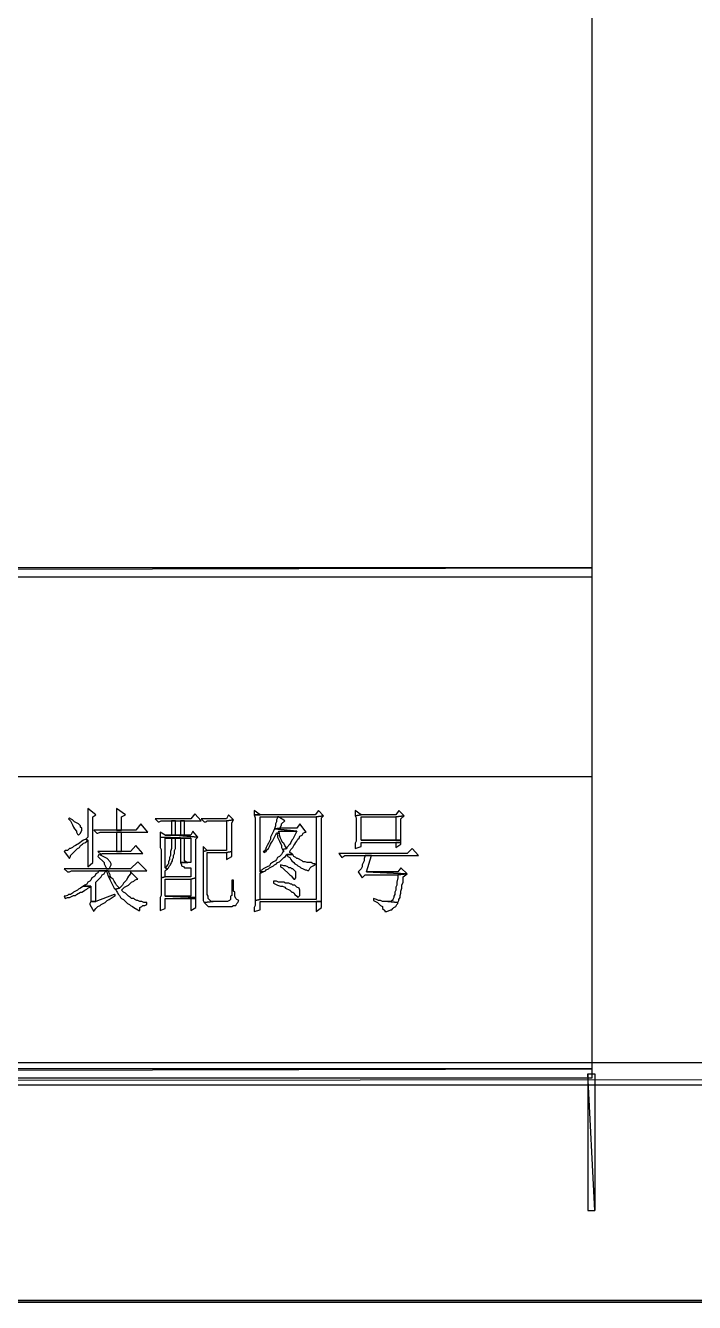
# Model space of a CAD drawing. Extents: x -15.4 to 0.8, y 0.3 to 11.8.
# Drawn here: x -11.621 to -11.075, y 0.567 to 1.61 of the extents above; entities that cross this region are included whole.
import ezdxf

# ---------------------------------------------------------------- set-up
doc = ezdxf.new("R2010")
doc.units = 0
doc.header["$MEASUREMENT"] = 0
doc.linetypes.add('AUSGEZOGEN', pattern=[0])
doc.layers.get('0').update_dxf_attribs({"linetype": 'AUSGEZOGEN'})

msp = doc.modelspace()

# ---------------------------------------------------------------- linework, layer by layer
for points in [[(-11.1588, 11.4361), (-11.1588, 0.7536)], [(-14.5088, 1.1669), (-14.5088, 1.1594), (-14.5088, 1.1594), (-11.1588, 1.1669), (-14.5088, 1.1669)], [(-14.5088, 1.1594), (-11.1588, 1.1669), (-11.1588, 1.1669), (-11.1588, 1.1594), (-14.5088, 1.1594)], [(-11.1588, 0.9961), (-14.5088, 0.9961)], [(-11.5704, 0.9702), (-11.5704, 0.9469), (-11.5704, 0.9469), (-11.5721, 0.9452), (-11.5721, 0.9452), (-11.5704, 0.9444), (-11.5704, 0.9444), (-11.5704, 0.9227), (-11.5704, 0.9227), (-11.5663, 0.9261), (-11.5663, 0.9261), (-11.5663, 0.9636), (-11.5663, 0.9636), (-11.5638, 0.9652), (-11.5704, 0.9702)], [(-11.5471, 0.9702), (-11.5471, 0.9527), (-11.5471, 0.9527), (-11.5429, 0.9527), (-11.5429, 0.9527), (-11.5429, 0.9636), (-11.5429, 0.9636), (-11.5396, 0.9652), (-11.5471, 0.9702)], [(-11.5854, 0.9627), (-11.5863, 0.9619), (-11.5863, 0.9619), (-11.5846, 0.9602), (-11.5846, 0.9602), (-11.5838, 0.9586), (-11.5838, 0.9586), (-11.5829, 0.9569), (-11.5829, 0.9569), (-11.5821, 0.9552), (-11.5821, 0.9552), (-11.5813, 0.9536), (-11.5813, 0.9536), (-11.5796, 0.9519), (-11.5796, 0.9519), (-11.5796, 0.9511), (-11.5796, 0.9511), (-11.5788, 0.9494), (-11.5788, 0.9494), (-11.5779, 0.9486), (-11.5779, 0.9486), (-11.5763, 0.9502), (-11.5763, 0.9502), (-11.5754, 0.9527), (-11.5754, 0.9527), (-11.5754, 0.9544), (-11.5754, 0.9544), (-11.5763, 0.9552), (-11.5763, 0.9552), (-11.5763, 0.9561), (-11.5763, 0.9561), (-11.5779, 0.9577), (-11.5779, 0.9577), (-11.5813, 0.9594), (-11.5813, 0.9594), (-11.5829, 0.9611), (-11.5829, 0.9611), (-11.5846, 0.9619), (-11.5854, 0.9627)], [(-11.4829, 0.9661), (-11.4863, 0.9619), (-11.4863, 0.9619), (-11.5154, 0.9619), (-11.5154, 0.9619), (-11.5129, 0.9594), (-11.5129, 0.9594), (-11.5121, 0.9594), (-11.5121, 0.9594), (-11.5104, 0.9602), (-11.5104, 0.9602), (-11.4779, 0.9602), (-11.4829, 0.9661)], [(-11.4988, 0.9602), (-11.5021, 0.9602), (-11.5021, 0.9602), (-11.5021, 0.9486), (-11.5021, 0.9486), (-11.5071, 0.9486), (-11.5071, 0.9486), (-11.4988, 0.9486), (-11.4988, 0.9602)], [(-11.4913, 0.9486), (-11.4913, 0.9602), (-11.4913, 0.9602), (-11.4946, 0.9602), (-11.4946, 0.9602), (-11.4946, 0.9486), (-11.4946, 0.9486), (-11.4913, 0.9486), (-11.4913, 0.9486)], [(-11.4554, 0.9652), (-11.4571, 0.9619), (-11.4571, 0.9619), (-11.4779, 0.9619), (-11.4779, 0.9619), (-11.4754, 0.9594), (-11.4754, 0.9594), (-11.4738, 0.9594), (-11.4738, 0.9594), (-11.4729, 0.9602), (-11.4729, 0.9602), (-11.4571, 0.9602), (-11.4571, 0.9602), (-11.4513, 0.9611), (-11.4554, 0.9652)], [(-11.4513, 0.9611), (-11.4571, 0.9602), (-11.4571, 0.9602), (-11.4571, 0.9361), (-11.4571, 0.9361), (-11.4729, 0.9361), (-11.4729, 0.9361), (-11.4763, 0.9352), (-11.4763, 0.9352), (-11.4763, 0.8952), (-11.4763, 0.8952), (-11.4754, 0.8936), (-11.4754, 0.8936), (-11.4679, 0.8944), (-11.4679, 0.8944), (-11.4696, 0.8944), (-11.4696, 0.8944), (-11.4721, 0.8969), (-11.4721, 0.8969), (-11.4721, 0.8986), (-11.4721, 0.8986), (-11.4729, 0.9002), (-11.4729, 0.9002), (-11.4729, 0.9344), (-11.4729, 0.9344), (-11.4571, 0.9344), (-11.4571, 0.9344), (-11.4529, 0.9352), (-11.4529, 0.9352), (-11.4529, 0.9586), (-11.4513, 0.9611)], [(-11.4346, 0.9686), (-11.4346, 0.9652), (-11.4346, 0.9652), (-11.4296, 0.9652), (-11.4346, 0.9686)], [(-11.3821, 0.9686), (-11.3846, 0.9652), (-11.3846, 0.9652), (-11.4346, 0.9652), (-11.4346, 0.9652), (-11.4338, 0.9627), (-11.4338, 0.9627), (-11.4338, 0.8952), (-11.4338, 0.8952), (-11.4296, 0.8961), (-11.4296, 0.8961), (-11.4296, 0.9177), (-11.4296, 0.9177), (-11.4288, 0.9177), (-11.4288, 0.9177), (-11.4271, 0.9186), (-11.4271, 0.9186), (-11.4296, 0.9186), (-11.4296, 0.9186), (-11.4296, 0.9636), (-11.4296, 0.9636), (-11.3838, 0.9636), (-11.3838, 0.9636), (-11.3779, 0.9644), (-11.3821, 0.9686)], [(-11.3779, 0.9644), (-11.3838, 0.9636), (-11.3838, 0.9636), (-11.3838, 0.8961), (-11.3838, 0.8961), (-11.4296, 0.8961), (-11.4296, 0.8961), (-11.4338, 0.8952), (-11.4338, 0.8952), (-11.4338, 0.8911), (-11.4338, 0.8911), (-11.4346, 0.8894), (-11.4346, 0.8894), (-11.4346, 0.8861), (-11.4346, 0.8861), (-11.4296, 0.8877), (-11.4296, 0.8877), (-11.4296, 0.8944), (-11.4296, 0.8944), (-11.3796, 0.8944), (-11.3796, 0.8944), (-11.3796, 0.9627), (-11.3779, 0.9644)], [(-11.4146, 0.9636), (-11.4154, 0.9636), (-11.4154, 0.9636), (-11.4154, 0.9627), (-11.4154, 0.9627), (-11.4163, 0.9611), (-11.4163, 0.9611), (-11.4163, 0.9594), (-11.4163, 0.9594), (-11.4171, 0.9577), (-11.4171, 0.9577), (-11.4171, 0.9561), (-11.4171, 0.9561), (-11.4179, 0.9536), (-11.4179, 0.9536), (-11.4138, 0.9544), (-11.4138, 0.9544), (-11.4129, 0.9552), (-11.4129, 0.9552), (-11.4121, 0.9569), (-11.4121, 0.9569), (-11.4121, 0.9577), (-11.4121, 0.9577), (-11.4096, 0.9602), (-11.4146, 0.9636)], [(-11.3521, 0.9686), (-11.3521, 0.9644), (-11.3521, 0.9644), (-11.3471, 0.9652), (-11.3521, 0.9686)], [(-11.3163, 0.9686), (-11.3188, 0.9652), (-11.3188, 0.9652), (-11.3471, 0.9652), (-11.3471, 0.9652), (-11.3521, 0.9644), (-11.3521, 0.9644), (-11.3513, 0.9627), (-11.3513, 0.9627), (-11.3513, 0.9436), (-11.3513, 0.9436), (-11.3521, 0.9419), (-11.3521, 0.9419), (-11.3521, 0.9377), (-11.3521, 0.9377), (-11.3471, 0.9394), (-11.3471, 0.9394), (-11.3471, 0.9427), (-11.3471, 0.9427), (-11.3146, 0.9427), (-11.3146, 0.9427), (-11.3146, 0.9444), (-11.3146, 0.9444), (-11.3471, 0.9444), (-11.3471, 0.9444), (-11.3471, 0.9636), (-11.3471, 0.9636), (-11.3188, 0.9636), (-11.3188, 0.9636), (-11.3121, 0.9644), (-11.3163, 0.9686)], [(-11.3121, 0.9644), (-11.3188, 0.9636), (-11.3188, 0.9636), (-11.3188, 0.9444), (-11.3188, 0.9444), (-11.3471, 0.9444), (-11.3471, 0.9444), (-11.3146, 0.9444), (-11.3146, 0.9444), (-11.3146, 0.9619), (-11.3121, 0.9644)], [(-11.5271, 0.9577), (-11.5313, 0.9527), (-11.5313, 0.9527), (-11.5654, 0.9527), (-11.5654, 0.9527), (-11.5629, 0.9502), (-11.5629, 0.9502), (-11.5621, 0.9502), (-11.5621, 0.9502), (-11.5604, 0.9511), (-11.5604, 0.9511), (-11.5213, 0.9511), (-11.5271, 0.9577)], [(-11.5429, 0.9352), (-11.5429, 0.9511), (-11.5429, 0.9511), (-11.5471, 0.9511), (-11.5471, 0.9511), (-11.5471, 0.9352), (-11.5471, 0.9352), (-11.5429, 0.9352), (-11.5429, 0.9352)], [(-11.5113, 0.9511), (-11.5113, 0.9469), (-11.5113, 0.9469), (-11.4863, 0.9461), (-11.4863, 0.9461), (-11.4863, 0.9261), (-11.4863, 0.9261), (-11.4946, 0.9261), (-11.4946, 0.9261), (-11.4938, 0.9244), (-11.4938, 0.9244), (-11.4938, 0.9236), (-11.4938, 0.9236), (-11.4921, 0.9227), (-11.4921, 0.9227), (-11.4913, 0.9219), (-11.4913, 0.9219), (-11.4863, 0.9219), (-11.4863, 0.9219), (-11.4863, 0.9144), (-11.4863, 0.9144), (-11.5071, 0.9144), (-11.5071, 0.9144), (-11.5104, 0.9136), (-11.5104, 0.9136), (-11.5104, 0.8994), (-11.5104, 0.8994), (-11.5113, 0.8977), (-11.5113, 0.8977), (-11.5113, 0.8869), (-11.5113, 0.8869), (-11.5071, 0.8886), (-11.5071, 0.8886), (-11.5071, 0.8969), (-11.5071, 0.8969), (-11.4821, 0.8969), (-11.4821, 0.8969), (-11.4821, 0.8977), (-11.4821, 0.8977), (-11.5071, 0.8986), (-11.5071, 0.8986), (-11.5071, 0.9127), (-11.5071, 0.9127), (-11.4863, 0.9127), (-11.4863, 0.9127), (-11.4821, 0.9136), (-11.4821, 0.9136), (-11.4821, 0.9452), (-11.4821, 0.9452), (-11.4804, 0.9469), (-11.4804, 0.9469), (-11.4988, 0.9486), (-11.4988, 0.9486), (-11.5071, 0.9486), (-11.5113, 0.9511)], [(-11.4846, 0.9519), (-11.4863, 0.9486), (-11.4863, 0.9486), (-11.4988, 0.9486), (-11.4988, 0.9486), (-11.4804, 0.9469), (-11.4846, 0.9519)], [(-11.3971, 0.9577), (-11.3996, 0.9544), (-11.3996, 0.9544), (-11.4138, 0.9544), (-11.4138, 0.9544), (-11.4179, 0.9536), (-11.4179, 0.9536), (-11.3996, 0.9519), (-11.3996, 0.9519), (-11.4004, 0.9502), (-11.4004, 0.9502), (-11.4013, 0.9486), (-11.4013, 0.9486), (-11.4021, 0.9469), (-11.4021, 0.9469), (-11.4029, 0.9452), (-11.4029, 0.9452), (-11.4038, 0.9444), (-11.4038, 0.9444), (-11.4046, 0.9427), (-11.4046, 0.9427), (-11.4054, 0.9411), (-11.4054, 0.9411), (-11.4079, 0.9386), (-11.4079, 0.9386), (-11.4079, 0.9377), (-11.4079, 0.9377), (-11.4113, 0.9369), (-11.4113, 0.9369), (-11.4104, 0.9352), (-11.4104, 0.9352), (-11.4113, 0.9344), (-11.4113, 0.9344), (-11.4121, 0.9327), (-11.4121, 0.9327), (-11.4138, 0.9311), (-11.4138, 0.9311), (-11.4154, 0.9302), (-11.4154, 0.9302), (-11.4163, 0.9286), (-11.4163, 0.9286), (-11.4171, 0.9277), (-11.4171, 0.9277), (-11.4188, 0.9269), (-11.4188, 0.9269), (-11.4196, 0.9261), (-11.4196, 0.9261), (-11.4213, 0.9252), (-11.4213, 0.9252), (-11.4221, 0.9236), (-11.4221, 0.9236), (-11.4238, 0.9227), (-11.4238, 0.9227), (-11.4271, 0.9211), (-11.4271, 0.9211), (-11.4279, 0.9202), (-11.4279, 0.9202), (-11.4296, 0.9194), (-11.4296, 0.9194), (-11.4296, 0.9186), (-11.4296, 0.9186), (-11.4271, 0.9186), (-11.4271, 0.9186), (-11.4254, 0.9194), (-11.4254, 0.9194), (-11.4246, 0.9202), (-11.4246, 0.9202), (-11.4229, 0.9211), (-11.4229, 0.9211), (-11.4221, 0.9219), (-11.4221, 0.9219), (-11.4204, 0.9227), (-11.4204, 0.9227), (-11.4188, 0.9236), (-11.4188, 0.9236), (-11.4179, 0.9244), (-11.4179, 0.9244), (-11.4163, 0.9252), (-11.4163, 0.9252), (-11.4154, 0.9261), (-11.4154, 0.9261), (-11.4138, 0.9269), (-11.4138, 0.9269), (-11.4104, 0.9302), (-11.4104, 0.9302), (-11.4088, 0.9311), (-11.4088, 0.9311), (-11.4079, 0.9327), (-11.4079, 0.9327), (-11.4029, 0.9327), (-11.4029, 0.9327), (-11.4038, 0.9336), (-11.4038, 0.9336), (-11.4054, 0.9344), (-11.4054, 0.9344), (-11.4054, 0.9352), (-11.4054, 0.9352), (-11.4046, 0.9369), (-11.4046, 0.9369), (-11.4029, 0.9386), (-11.4029, 0.9386), (-11.4021, 0.9402), (-11.4021, 0.9402), (-11.4013, 0.9411), (-11.4013, 0.9411), (-11.4004, 0.9427), (-11.4004, 0.9427), (-11.3996, 0.9436), (-11.3996, 0.9436), (-11.3988, 0.9452), (-11.3988, 0.9452), (-11.3979, 0.9461), (-11.3979, 0.9461), (-11.3971, 0.9477), (-11.3971, 0.9477), (-11.3954, 0.9486), (-11.3954, 0.9486), (-11.3946, 0.9502), (-11.3946, 0.9502), (-11.3929, 0.9511), (-11.3929, 0.9511), (-11.3921, 0.9511), (-11.3971, 0.9577)], [(-11.4179, 0.9536), (-11.4188, 0.9519), (-11.4188, 0.9519), (-11.4196, 0.9502), (-11.4196, 0.9502), (-11.4204, 0.9486), (-11.4204, 0.9486), (-11.4213, 0.9469), (-11.4213, 0.9469), (-11.4213, 0.9452), (-11.4213, 0.9452), (-11.4221, 0.9436), (-11.4221, 0.9436), (-11.4229, 0.9419), (-11.4229, 0.9419), (-11.4238, 0.9402), (-11.4238, 0.9402), (-11.4246, 0.9386), (-11.4246, 0.9386), (-11.4254, 0.9369), (-11.4254, 0.9369), (-11.4263, 0.9352), (-11.4263, 0.9352), (-11.4271, 0.9352), (-11.4271, 0.9352), (-11.4263, 0.9344), (-11.4263, 0.9344), (-11.4246, 0.9352), (-11.4246, 0.9352), (-11.4238, 0.9369), (-11.4238, 0.9369), (-11.4229, 0.9377), (-11.4229, 0.9377), (-11.4221, 0.9394), (-11.4221, 0.9394), (-11.4213, 0.9411), (-11.4213, 0.9411), (-11.4204, 0.9427), (-11.4204, 0.9427), (-11.4196, 0.9436), (-11.4196, 0.9436), (-11.4188, 0.9452), (-11.4188, 0.9452), (-11.4179, 0.9469), (-11.4179, 0.9469), (-11.4171, 0.9486), (-11.4171, 0.9486), (-11.4163, 0.9502), (-11.4163, 0.9502), (-11.4138, 0.9502), (-11.4138, 0.9502), (-11.4146, 0.9519), (-11.4146, 0.9519), (-11.3996, 0.9519), (-11.4179, 0.9536)], [(-11.4138, 0.9502), (-11.4163, 0.9502), (-11.4163, 0.9502), (-11.4154, 0.9486), (-11.4154, 0.9486), (-11.4154, 0.9469), (-11.4154, 0.9469), (-11.4146, 0.9452), (-11.4146, 0.9452), (-11.4138, 0.9436), (-11.4138, 0.9436), (-11.4121, 0.9402), (-11.4121, 0.9402), (-11.4121, 0.9386), (-11.4121, 0.9386), (-11.4113, 0.9369), (-11.4113, 0.9369), (-11.4079, 0.9377), (-11.4079, 0.9377), (-11.4088, 0.9394), (-11.4088, 0.9394), (-11.4096, 0.9402), (-11.4096, 0.9402), (-11.4104, 0.9419), (-11.4104, 0.9419), (-11.4113, 0.9427), (-11.4113, 0.9427), (-11.4121, 0.9444), (-11.4121, 0.9444), (-11.4129, 0.9461), (-11.4129, 0.9461), (-11.4138, 0.9486), (-11.4138, 0.9502)], [(-11.5721, 0.9452), (-11.5738, 0.9444), (-11.5738, 0.9444), (-11.5754, 0.9436), (-11.5754, 0.9436), (-11.5771, 0.9419), (-11.5771, 0.9419), (-11.5804, 0.9402), (-11.5804, 0.9402), (-11.5821, 0.9394), (-11.5821, 0.9394), (-11.5829, 0.9386), (-11.5829, 0.9386), (-11.5846, 0.9377), (-11.5846, 0.9377), (-11.5854, 0.9377), (-11.5854, 0.9377), (-11.5863, 0.9369), (-11.5863, 0.9369), (-11.5871, 0.9361), (-11.5871, 0.9361), (-11.5888, 0.9361), (-11.5888, 0.9361), (-11.5896, 0.9352), (-11.5896, 0.9352), (-11.5854, 0.9294), (-11.5854, 0.9294), (-11.5846, 0.9311), (-11.5846, 0.9311), (-11.5846, 0.9319), (-11.5846, 0.9319), (-11.5829, 0.9336), (-11.5829, 0.9336), (-11.5821, 0.9344), (-11.5821, 0.9344), (-11.5804, 0.9361), (-11.5804, 0.9361), (-11.5788, 0.9377), (-11.5788, 0.9377), (-11.5771, 0.9386), (-11.5771, 0.9386), (-11.5763, 0.9402), (-11.5763, 0.9402), (-11.5746, 0.9411), (-11.5746, 0.9411), (-11.5738, 0.9419), (-11.5738, 0.9419), (-11.5721, 0.9427), (-11.5721, 0.9427), (-11.5704, 0.9444), (-11.5721, 0.9452)], [(-11.5313, 0.9402), (-11.5354, 0.9352), (-11.5354, 0.9352), (-11.5621, 0.9352), (-11.5621, 0.9352), (-11.5596, 0.9327), (-11.5596, 0.9327), (-11.5588, 0.9336), (-11.5588, 0.9336), (-11.5254, 0.9336), (-11.5313, 0.9402)], [(-11.5113, 0.9469), (-11.5113, 0.9386), (-11.5113, 0.9386), (-11.5104, 0.9369), (-11.5104, 0.9369), (-11.5104, 0.9136), (-11.5104, 0.9136), (-11.5071, 0.9144), (-11.5071, 0.9144), (-11.5071, 0.9194), (-11.5071, 0.9194), (-11.5063, 0.9202), (-11.5063, 0.9202), (-11.5054, 0.9211), (-11.5054, 0.9211), (-11.5071, 0.9219), (-11.5071, 0.9219), (-11.5071, 0.9461), (-11.5071, 0.9461), (-11.4863, 0.9461), (-11.5113, 0.9469)], [(-11.4988, 0.9461), (-11.5021, 0.9461), (-11.5021, 0.9461), (-11.5021, 0.9377), (-11.5021, 0.9377), (-11.5029, 0.9352), (-11.5029, 0.9352), (-11.5029, 0.9319), (-11.5029, 0.9319), (-11.5038, 0.9302), (-11.5038, 0.9302), (-11.5038, 0.9286), (-11.5038, 0.9286), (-11.5046, 0.9269), (-11.5046, 0.9269), (-11.5046, 0.9252), (-11.5046, 0.9252), (-11.5054, 0.9244), (-11.5054, 0.9244), (-11.5063, 0.9227), (-11.5063, 0.9227), (-11.5071, 0.9219), (-11.5071, 0.9219), (-11.5054, 0.9211), (-11.5054, 0.9211), (-11.5046, 0.9219), (-11.5046, 0.9219), (-11.5038, 0.9236), (-11.5038, 0.9236), (-11.5029, 0.9244), (-11.5029, 0.9244), (-11.5021, 0.9261), (-11.5021, 0.9261), (-11.5013, 0.9277), (-11.5013, 0.9277), (-11.5013, 0.9286), (-11.5013, 0.9286), (-11.5004, 0.9302), (-11.5004, 0.9302), (-11.5004, 0.9319), (-11.5004, 0.9319), (-11.4996, 0.9336), (-11.4996, 0.9336), (-11.4996, 0.9361), (-11.4996, 0.9361), (-11.4988, 0.9377), (-11.4988, 0.9377), (-11.4988, 0.9444), (-11.4988, 0.9461)], [(-11.4913, 0.9461), (-11.4946, 0.9461), (-11.4946, 0.9461), (-11.4946, 0.9261), (-11.4946, 0.9261), (-11.4888, 0.9261), (-11.4888, 0.9261), (-11.4904, 0.9269), (-11.4904, 0.9269), (-11.4913, 0.9277), (-11.4913, 0.9277), (-11.4913, 0.9294), (-11.4913, 0.9461)], [(-11.4763, 0.9394), (-11.4763, 0.9352), (-11.4763, 0.9352), (-11.4729, 0.9361), (-11.4763, 0.9394)], [(-11.3146, 0.9427), (-11.3188, 0.9427), (-11.3188, 0.9427), (-11.3188, 0.9386), (-11.3188, 0.9386), (-11.3146, 0.9411), (-11.3146, 0.9411), (-11.3146, 0.9419), (-11.3146, 0.9427)], [(-11.5613, 0.9327), (-11.5621, 0.9311), (-11.5621, 0.9311), (-11.5571, 0.9261), (-11.5571, 0.9261), (-11.5571, 0.9252), (-11.5571, 0.9252), (-11.5563, 0.9236), (-11.5563, 0.9236), (-11.5554, 0.9219), (-11.5554, 0.9219), (-11.5554, 0.9211), (-11.5554, 0.9211), (-11.5529, 0.9211), (-11.5529, 0.9211), (-11.5521, 0.9227), (-11.5521, 0.9227), (-11.5513, 0.9244), (-11.5513, 0.9244), (-11.5513, 0.9252), (-11.5513, 0.9252), (-11.5521, 0.9269), (-11.5521, 0.9269), (-11.5546, 0.9294), (-11.5546, 0.9294), (-11.5596, 0.9319), (-11.5613, 0.9327)], [(-11.4529, 0.9352), (-11.4571, 0.9344), (-11.4571, 0.9344), (-11.4571, 0.9286), (-11.4571, 0.9286), (-11.4529, 0.9311), (-11.4529, 0.9311), (-11.4529, 0.9336), (-11.4529, 0.9352)], [(-11.4029, 0.9327), (-11.4079, 0.9327), (-11.4079, 0.9327), (-11.4071, 0.9311), (-11.4071, 0.9311), (-11.4054, 0.9302), (-11.4054, 0.9302), (-11.4046, 0.9286), (-11.4046, 0.9286), (-11.4038, 0.9277), (-11.4038, 0.9277), (-11.4021, 0.9261), (-11.4021, 0.9261), (-11.4013, 0.9252), (-11.4013, 0.9252), (-11.3996, 0.9244), (-11.3996, 0.9244), (-11.3988, 0.9236), (-11.3988, 0.9236), (-11.3971, 0.9227), (-11.3971, 0.9227), (-11.3963, 0.9219), (-11.3963, 0.9219), (-11.3946, 0.9211), (-11.3946, 0.9211), (-11.3929, 0.9202), (-11.3929, 0.9202), (-11.3921, 0.9202), (-11.3921, 0.9202), (-11.3904, 0.9194), (-11.3904, 0.9194), (-11.3896, 0.9202), (-11.3896, 0.9202), (-11.3888, 0.9219), (-11.3888, 0.9219), (-11.3879, 0.9227), (-11.3879, 0.9227), (-11.3863, 0.9236), (-11.3863, 0.9236), (-11.3846, 0.9244), (-11.3846, 0.9244), (-11.3846, 0.9252), (-11.3846, 0.9252), (-11.3863, 0.9252), (-11.3863, 0.9252), (-11.3879, 0.9261), (-11.3879, 0.9261), (-11.3913, 0.9261), (-11.3913, 0.9261), (-11.3929, 0.9269), (-11.3929, 0.9269), (-11.3946, 0.9269), (-11.3946, 0.9269), (-11.3954, 0.9277), (-11.3954, 0.9277), (-11.3988, 0.9294), (-11.3988, 0.9294), (-11.3996, 0.9294), (-11.3996, 0.9294), (-11.4004, 0.9302), (-11.4004, 0.9302), (-11.4021, 0.9311), (-11.4029, 0.9327)], [(-11.3054, 0.9377), (-11.3096, 0.9336), (-11.3096, 0.9336), (-11.3654, 0.9336), (-11.3654, 0.9336), (-11.3629, 0.9302), (-11.3629, 0.9302), (-11.3604, 0.9319), (-11.3604, 0.9319), (-11.3004, 0.9319), (-11.3054, 0.9377)], [(-11.3388, 0.9319), (-11.3438, 0.9319), (-11.3438, 0.9319), (-11.3446, 0.9294), (-11.3446, 0.9294), (-11.3446, 0.9277), (-11.3446, 0.9277), (-11.3463, 0.9244), (-11.3463, 0.9244), (-11.3463, 0.9227), (-11.3463, 0.9227), (-11.3471, 0.9211), (-11.3471, 0.9211), (-11.3496, 0.9186), (-11.3496, 0.9186), (-11.3463, 0.9136), (-11.3463, 0.9136), (-11.3438, 0.9161), (-11.3438, 0.9161), (-11.3171, 0.9161), (-11.3171, 0.9161), (-11.3096, 0.9169), (-11.3096, 0.9169), (-11.3429, 0.9186), (-11.3388, 0.9319)], [(-11.5296, 0.9269), (-11.5354, 0.9211), (-11.5354, 0.9211), (-11.5896, 0.9211), (-11.5896, 0.9211), (-11.5871, 0.9186), (-11.5871, 0.9186), (-11.5854, 0.9186), (-11.5854, 0.9186), (-11.5838, 0.9194), (-11.5838, 0.9194), (-11.5221, 0.9194), (-11.5296, 0.9269)], [(-11.5613, 0.9194), (-11.5621, 0.9177), (-11.5621, 0.9177), (-11.5638, 0.9169), (-11.5638, 0.9169), (-11.5646, 0.9152), (-11.5646, 0.9152), (-11.5654, 0.9144), (-11.5654, 0.9144), (-11.5671, 0.9136), (-11.5671, 0.9136), (-11.5679, 0.9119), (-11.5679, 0.9119), (-11.5688, 0.9111), (-11.5688, 0.9111), (-11.5704, 0.9102), (-11.5704, 0.9102), (-11.5713, 0.9086), (-11.5713, 0.9086), (-11.5729, 0.9077), (-11.5729, 0.9077), (-11.5738, 0.9069), (-11.5738, 0.9069), (-11.5679, 0.9069), (-11.5679, 0.9069), (-11.5679, 0.8944), (-11.5679, 0.8944), (-11.5638, 0.8944), (-11.5638, 0.8944), (-11.5638, 0.9102), (-11.5638, 0.9102), (-11.5629, 0.9111), (-11.5629, 0.9111), (-11.5621, 0.9119), (-11.5621, 0.9119), (-11.5604, 0.9136), (-11.5604, 0.9136), (-11.5596, 0.9144), (-11.5596, 0.9144), (-11.5588, 0.9161), (-11.5588, 0.9161), (-11.5571, 0.9169), (-11.5571, 0.9169), (-11.5563, 0.9186), (-11.5563, 0.9186), (-11.5554, 0.9194), (-11.5613, 0.9194)], [(-11.5538, 0.9194), (-11.5613, 0.9194), (-11.5613, 0.9194), (-11.5554, 0.9194), (-11.5554, 0.9194), (-11.5546, 0.9177), (-11.5546, 0.9177), (-11.5538, 0.9152), (-11.5538, 0.9152), (-11.5529, 0.9136), (-11.5529, 0.9136), (-11.5521, 0.9119), (-11.5521, 0.9119), (-11.5488, 0.9052), (-11.5488, 0.9052), (-11.5479, 0.9044), (-11.5479, 0.9044), (-11.5446, 0.9052), (-11.5446, 0.9052), (-11.5454, 0.9061), (-11.5454, 0.9061), (-11.5471, 0.9077), (-11.5471, 0.9077), (-11.5479, 0.9094), (-11.5479, 0.9094), (-11.5488, 0.9111), (-11.5488, 0.9111), (-11.5496, 0.9127), (-11.5496, 0.9127), (-11.5513, 0.9136), (-11.5513, 0.9136), (-11.5521, 0.9152), (-11.5521, 0.9152), (-11.5521, 0.9161), (-11.5521, 0.9161), (-11.5538, 0.9194), (-11.5538, 0.9194)], [(-11.5354, 0.9186), (-11.5354, 0.9169), (-11.5354, 0.9169), (-11.5371, 0.9152), (-11.5371, 0.9152), (-11.5379, 0.9136), (-11.5379, 0.9136), (-11.5388, 0.9119), (-11.5388, 0.9119), (-11.5413, 0.9094), (-11.5413, 0.9094), (-11.5421, 0.9077), (-11.5421, 0.9077), (-11.5438, 0.9061), (-11.5438, 0.9061), (-11.5446, 0.9052), (-11.5446, 0.9052), (-11.5479, 0.9044), (-11.5479, 0.9044), (-11.5471, 0.9027), (-11.5471, 0.9027), (-11.5463, 0.9019), (-11.5463, 0.9019), (-11.5454, 0.9002), (-11.5454, 0.9002), (-11.5446, 0.8994), (-11.5446, 0.8994), (-11.5438, 0.8977), (-11.5438, 0.8977), (-11.5429, 0.8969), (-11.5429, 0.8969), (-11.5413, 0.8961), (-11.5413, 0.8961), (-11.5404, 0.8952), (-11.5404, 0.8952), (-11.5388, 0.8936), (-11.5388, 0.8936), (-11.5379, 0.8927), (-11.5379, 0.8927), (-11.5363, 0.8919), (-11.5363, 0.8919), (-11.5354, 0.8911), (-11.5354, 0.8911), (-11.5338, 0.8902), (-11.5338, 0.8902), (-11.5329, 0.8894), (-11.5329, 0.8894), (-11.5296, 0.8877), (-11.5296, 0.8877), (-11.5288, 0.8869), (-11.5288, 0.8869), (-11.5279, 0.8869), (-11.5279, 0.8869), (-11.5279, 0.8894), (-11.5279, 0.8894), (-11.5263, 0.8902), (-11.5263, 0.8902), (-11.5254, 0.8911), (-11.5254, 0.8911), (-11.5238, 0.8911), (-11.5238, 0.8911), (-11.5221, 0.8919), (-11.5221, 0.8919), (-11.5221, 0.8936), (-11.5221, 0.8936), (-11.5246, 0.8936), (-11.5246, 0.8936), (-11.5263, 0.8944), (-11.5263, 0.8944), (-11.5279, 0.8944), (-11.5279, 0.8944), (-11.5296, 0.8952), (-11.5296, 0.8952), (-11.5304, 0.8952), (-11.5304, 0.8952), (-11.5321, 0.8961), (-11.5321, 0.8961), (-11.5329, 0.8969), (-11.5329, 0.8969), (-11.5346, 0.8969), (-11.5346, 0.8969), (-11.5354, 0.8977), (-11.5354, 0.8977), (-11.5371, 0.8986), (-11.5371, 0.8986), (-11.5396, 0.9011), (-11.5396, 0.9011), (-11.5413, 0.9019), (-11.5413, 0.9019), (-11.5421, 0.9027), (-11.5421, 0.9027), (-11.5429, 0.9036), (-11.5429, 0.9036), (-11.5413, 0.9052), (-11.5413, 0.9052), (-11.5404, 0.9061), (-11.5404, 0.9061), (-11.5388, 0.9069), (-11.5388, 0.9069), (-11.5371, 0.9077), (-11.5371, 0.9077), (-11.5346, 0.9102), (-11.5346, 0.9102), (-11.5329, 0.9111), (-11.5329, 0.9111), (-11.5321, 0.9119), (-11.5321, 0.9119), (-11.5304, 0.9127), (-11.5304, 0.9127), (-11.5296, 0.9127), (-11.5354, 0.9186)], [(-11.4129, 0.9244), (-11.4129, 0.9227), (-11.4129, 0.9227), (-11.4113, 0.9219), (-11.4113, 0.9219), (-11.4054, 0.9161), (-11.4054, 0.9161), (-11.4038, 0.9152), (-11.4038, 0.9152), (-11.4038, 0.9144), (-11.4038, 0.9144), (-11.4021, 0.9127), (-11.4021, 0.9127), (-11.4013, 0.9127), (-11.4013, 0.9127), (-11.4004, 0.9136), (-11.4004, 0.9136), (-11.4004, 0.9186), (-11.4004, 0.9186), (-11.4013, 0.9194), (-11.4013, 0.9194), (-11.4029, 0.9211), (-11.4029, 0.9211), (-11.4038, 0.9211), (-11.4038, 0.9211), (-11.4046, 0.9219), (-11.4046, 0.9219), (-11.4063, 0.9219), (-11.4063, 0.9219), (-11.4071, 0.9227), (-11.4071, 0.9227), (-11.4088, 0.9236), (-11.4088, 0.9236), (-11.4104, 0.9236), (-11.4104, 0.9236), (-11.4129, 0.9244), (-11.4129, 0.9244)], [(-11.3146, 0.9219), (-11.3171, 0.9186), (-11.3171, 0.9186), (-11.3429, 0.9186), (-11.3429, 0.9186), (-11.3096, 0.9169), (-11.3146, 0.9219)], [(-11.4821, 0.9136), (-11.4863, 0.9127), (-11.4863, 0.9127), (-11.4863, 0.8986), (-11.4863, 0.8986), (-11.5071, 0.8986), (-11.5071, 0.8986), (-11.4821, 0.8977), (-11.4821, 0.8977), (-11.4821, 0.9111), (-11.4821, 0.9136)], [(-11.4513, 0.9119), (-11.4529, 0.9119), (-11.4529, 0.9119), (-11.4529, 0.8994), (-11.4529, 0.8994), (-11.4538, 0.8986), (-11.4538, 0.8986), (-11.4538, 0.8961), (-11.4538, 0.8961), (-11.4546, 0.8952), (-11.4546, 0.8952), (-11.4563, 0.8944), (-11.4563, 0.8944), (-11.4679, 0.8944), (-11.4679, 0.8944), (-11.4754, 0.8936), (-11.4754, 0.8936), (-11.4746, 0.8927), (-11.4746, 0.8927), (-11.4738, 0.8919), (-11.4738, 0.8919), (-11.4721, 0.8902), (-11.4721, 0.8902), (-11.4529, 0.8902), (-11.4529, 0.8902), (-11.4513, 0.8911), (-11.4513, 0.8911), (-11.4496, 0.8911), (-11.4496, 0.8911), (-11.4488, 0.8927), (-11.4488, 0.8927), (-11.4479, 0.8936), (-11.4479, 0.8936), (-11.4471, 0.8952), (-11.4471, 0.8952), (-11.4488, 0.8961), (-11.4488, 0.8961), (-11.4496, 0.8969), (-11.4496, 0.8969), (-11.4504, 0.8986), (-11.4504, 0.8986), (-11.4504, 0.9019), (-11.4504, 0.9019), (-11.4513, 0.9027), (-11.4513, 0.9027), (-11.4513, 0.9111), (-11.4513, 0.9119)], [(-11.4188, 0.9111), (-11.4188, 0.9094), (-11.4188, 0.9094), (-11.4154, 0.9077), (-11.4154, 0.9077), (-11.4129, 0.9069), (-11.4129, 0.9069), (-11.4113, 0.9069), (-11.4113, 0.9069), (-11.4096, 0.9061), (-11.4096, 0.9061), (-11.4088, 0.9052), (-11.4088, 0.9052), (-11.4054, 0.9036), (-11.4054, 0.9036), (-11.4046, 0.9027), (-11.4046, 0.9027), (-11.4038, 0.9019), (-11.4038, 0.9019), (-11.4029, 0.9019), (-11.4029, 0.9019), (-11.4021, 0.9011), (-11.4021, 0.9011), (-11.4013, 0.9002), (-11.4013, 0.9002), (-11.3996, 0.8986), (-11.3996, 0.8986), (-11.3988, 0.8977), (-11.3988, 0.8977), (-11.3979, 0.8986), (-11.3979, 0.8986), (-11.3971, 0.8994), (-11.3971, 0.8994), (-11.3971, 0.9036), (-11.3971, 0.9036), (-11.3979, 0.9052), (-11.3979, 0.9052), (-11.3996, 0.9061), (-11.3996, 0.9061), (-11.4004, 0.9069), (-11.4004, 0.9069), (-11.4013, 0.9077), (-11.4013, 0.9077), (-11.4029, 0.9077), (-11.4029, 0.9077), (-11.4038, 0.9086), (-11.4038, 0.9086), (-11.4046, 0.9086), (-11.4046, 0.9086), (-11.4063, 0.9094), (-11.4063, 0.9094), (-11.4088, 0.9094), (-11.4088, 0.9094), (-11.4104, 0.9102), (-11.4104, 0.9102), (-11.4146, 0.9102), (-11.4146, 0.9102), (-11.4163, 0.9111), (-11.4163, 0.9111), (-11.4188, 0.9111), (-11.4188, 0.9111)], [(-11.3096, 0.9169), (-11.3171, 0.9161), (-11.3171, 0.9161), (-11.3171, 0.9136), (-11.3171, 0.9136), (-11.3179, 0.9102), (-11.3179, 0.9102), (-11.3179, 0.9077), (-11.3179, 0.9077), (-11.3188, 0.9061), (-11.3188, 0.9061), (-11.3188, 0.9036), (-11.3188, 0.9036), (-11.3196, 0.9019), (-11.3196, 0.9019), (-11.3196, 0.9002), (-11.3196, 0.9002), (-11.3204, 0.8986), (-11.3204, 0.8986), (-11.3204, 0.8977), (-11.3204, 0.8977), (-11.3213, 0.8961), (-11.3213, 0.8961), (-11.3213, 0.8952), (-11.3213, 0.8952), (-11.3221, 0.8952), (-11.3221, 0.8952), (-11.3229, 0.8944), (-11.3229, 0.8944), (-11.3254, 0.8944), (-11.3254, 0.8944), (-11.3171, 0.8936), (-11.3171, 0.8936), (-11.3163, 0.8952), (-11.3163, 0.8952), (-11.3163, 0.8961), (-11.3163, 0.8961), (-11.3154, 0.8977), (-11.3154, 0.8977), (-11.3154, 0.8994), (-11.3154, 0.8994), (-11.3146, 0.9011), (-11.3146, 0.9011), (-11.3146, 0.9027), (-11.3146, 0.9027), (-11.3138, 0.9052), (-11.3138, 0.9052), (-11.3138, 0.9077), (-11.3138, 0.9077), (-11.3129, 0.9102), (-11.3129, 0.9102), (-11.3129, 0.9144), (-11.3096, 0.9169)], [(-11.5738, 0.9069), (-11.5754, 0.9061), (-11.5754, 0.9061), (-11.5763, 0.9052), (-11.5763, 0.9052), (-11.5779, 0.9044), (-11.5779, 0.9044), (-11.5788, 0.9036), (-11.5788, 0.9036), (-11.5821, 0.9019), (-11.5821, 0.9019), (-11.5829, 0.9011), (-11.5829, 0.9011), (-11.5846, 0.9002), (-11.5846, 0.9002), (-11.5863, 0.9002), (-11.5863, 0.9002), (-11.5871, 0.8994), (-11.5871, 0.8994), (-11.5888, 0.8986), (-11.5888, 0.8986), (-11.5896, 0.8986), (-11.5896, 0.8986), (-11.5888, 0.8969), (-11.5888, 0.8969), (-11.5871, 0.8977), (-11.5871, 0.8977), (-11.5854, 0.8977), (-11.5854, 0.8977), (-11.5821, 0.8994), (-11.5821, 0.8994), (-11.5804, 0.8994), (-11.5804, 0.8994), (-11.5796, 0.9002), (-11.5796, 0.9002), (-11.5763, 0.9019), (-11.5763, 0.9019), (-11.5754, 0.9019), (-11.5754, 0.9019), (-11.5738, 0.9027), (-11.5738, 0.9027), (-11.5729, 0.9036), (-11.5729, 0.9036), (-11.5713, 0.9044), (-11.5713, 0.9044), (-11.5704, 0.9052), (-11.5704, 0.9052), (-11.5688, 0.9061), (-11.5688, 0.9061), (-11.5679, 0.9061), (-11.5679, 0.9061), (-11.5679, 0.9069), (-11.5738, 0.9069)], [(-11.5488, 0.9002), (-11.5638, 0.8944), (-11.5638, 0.8944), (-11.5679, 0.8944), (-11.5679, 0.8944), (-11.5688, 0.8927), (-11.5688, 0.8927), (-11.5688, 0.8919), (-11.5688, 0.8919), (-11.5654, 0.8861), (-11.5654, 0.8861), (-11.5654, 0.8869), (-11.5654, 0.8869), (-11.5646, 0.8877), (-11.5646, 0.8877), (-11.5638, 0.8886), (-11.5638, 0.8886), (-11.5629, 0.8894), (-11.5629, 0.8894), (-11.5621, 0.8902), (-11.5621, 0.8902), (-11.5604, 0.8911), (-11.5604, 0.8911), (-11.5596, 0.8919), (-11.5596, 0.8919), (-11.5579, 0.8927), (-11.5579, 0.8927), (-11.5563, 0.8936), (-11.5563, 0.8936), (-11.5546, 0.8952), (-11.5546, 0.8952), (-11.5529, 0.8961), (-11.5529, 0.8961), (-11.5504, 0.8977), (-11.5504, 0.8977), (-11.5488, 0.8986), (-11.5488, 0.8986), (-11.5479, 0.8994), (-11.5488, 0.9002)], [(-11.4821, 0.8969), (-11.4863, 0.8969), (-11.4863, 0.8969), (-11.4863, 0.8869), (-11.4863, 0.8869), (-11.4821, 0.8894), (-11.4821, 0.8894), (-11.4821, 0.8952), (-11.4821, 0.8969)], [(-11.3796, 0.8944), (-11.3838, 0.8944), (-11.3838, 0.8944), (-11.3838, 0.8861), (-11.3838, 0.8861), (-11.3796, 0.8894), (-11.3796, 0.8894), (-11.3796, 0.8927), (-11.3796, 0.8944)], [(-11.3371, 0.8969), (-11.3371, 0.8952), (-11.3371, 0.8952), (-11.3338, 0.8936), (-11.3338, 0.8936), (-11.3321, 0.8919), (-11.3321, 0.8919), (-11.3313, 0.8911), (-11.3313, 0.8911), (-11.3296, 0.8902), (-11.3296, 0.8902), (-11.3296, 0.8886), (-11.3296, 0.8886), (-11.3279, 0.8869), (-11.3279, 0.8869), (-11.3279, 0.8861), (-11.3279, 0.8861), (-11.3263, 0.8861), (-11.3263, 0.8861), (-11.3229, 0.8877), (-11.3229, 0.8877), (-11.3221, 0.8877), (-11.3221, 0.8877), (-11.3213, 0.8886), (-11.3213, 0.8886), (-11.3204, 0.8894), (-11.3204, 0.8894), (-11.3188, 0.8902), (-11.3188, 0.8902), (-11.3179, 0.8919), (-11.3179, 0.8919), (-11.3171, 0.8927), (-11.3171, 0.8927), (-11.3171, 0.8936), (-11.3171, 0.8936), (-11.3254, 0.8944), (-11.3254, 0.8944), (-11.3296, 0.8944), (-11.3296, 0.8944), (-11.3313, 0.8952), (-11.3313, 0.8952), (-11.3329, 0.8952), (-11.3329, 0.8952), (-11.3346, 0.8961), (-11.3371, 0.8969)], [(-14.9188, 0.7627), (-14.9188, 0.7444), (-14.9188, 0.7444), (0.0721, 0.7627), (-14.9188, 0.7627)], [(-14.9188, 0.7444), (0.0721, 0.7627), (0.0721, 0.7627), (0.0904, 0.7444), (-14.9188, 0.7444)], [(-14.5088, 0.7577), (-14.5088, 0.7502), (-14.5088, 0.7502), (-11.1588, 0.7577), (-14.5088, 0.7577)], [(-14.5088, 0.7502), (-11.1588, 0.7577), (-11.1588, 0.7577), (-11.1588, 0.7502), (-14.5088, 0.7502)], [(-11.1621, 0.6419), (-11.1563, 0.6419), (-11.1563, 0.6419), (-11.1621, 0.7536), (-11.1621, 0.6419)], [(-11.1563, 0.6419), (-11.1621, 0.7536), (-11.1621, 0.7536), (-11.1563, 0.7536), (-11.1563, 0.6419)], [(-15.3838, 0.5686), (-15.3838, 0.5669), (-15.3838, 0.5669), (0.2662, 0.5686), (-15.3838, 0.5686)], [(-15.3838, 0.5669), (0.2662, 0.5686), (0.2662, 0.5686), (0.2687, 0.5669), (-15.3838, 0.5669)]]:
    msp.add_lwpolyline(points)

doc.saveas('drawing.dxf')
